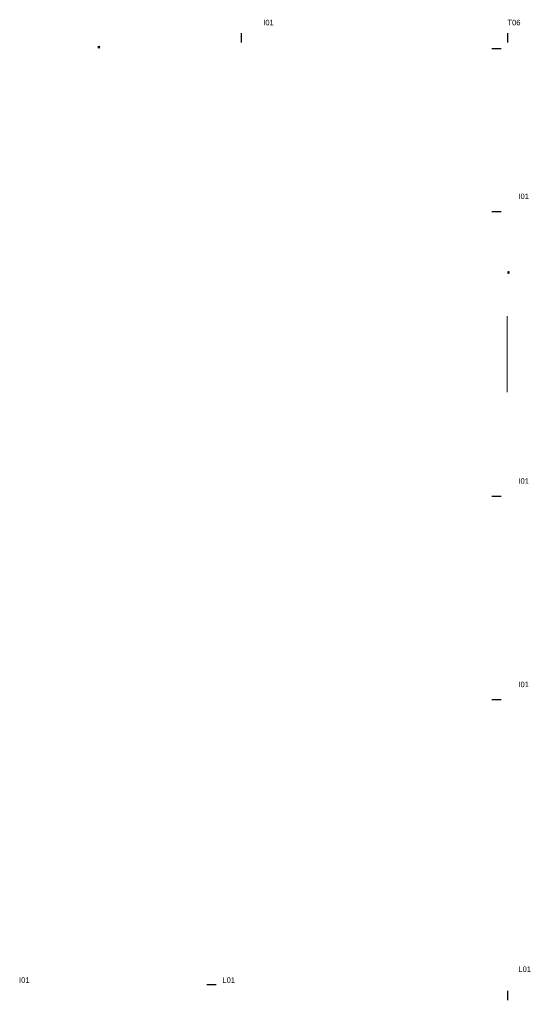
# Model space of a CAD drawing. Header units: inches. Extents: x 162 to 11993, y 18 to 332.
# Drawn here: x 3546.9 to 3622.2, y 39.5 to 185 of the extents above; entities that cross this region are included whole.
import ezdxf
from ezdxf.enums import TextEntityAlignment as Align

# ---------------------------------------------------------------- set-up
doc = ezdxf.new("R2010")
doc.units = ezdxf.units.IN
doc.header["$MEASUREMENT"] = 0
for name, color, linetype in [('DD2D_Geometry', 7, 'Continuous'), ('ENFASIS NEW', 7, 'Continuous'), ('Id Unión', 7, 'Continuous')]:
    doc.layers.add(name, color=color, linetype=linetype)
doc.styles.get("Standard").update_dxf_attribs({"font": 'stylu.ttf'})

# ---------------------------------------------------------------- blocks, each defined once
blk = doc.blocks.new('DD40102442AB')
at = {"color": 1}
for p, q in [((0.0035, -0.0035), (-0.0035, 0.0035)), ((0.0035, 0.0035), (-0.0035, -0.0035))]:
    blk.add_line(p, q, dxfattribs=at)
blk.add_point((0, 0))
blk.add_point((0, 0))
blk.add_point((0, 0), dxfattribs=at)
blk = doc.blocks.new('DD40102466AB')
at = {"color": 1}
for p, q in [((0.0035, -0.0035), (-0.0035, 0.0035)), ((0.0035, 0.0035), (-0.0035, -0.0035))]:
    blk.add_line(p, q, dxfattribs=at)
blk.add_point((0, 0))
blk.add_point((0, 0))
blk.add_point((0, 0), dxfattribs=at)
blk = doc.blocks.new('DD101036303D')
blk.add_line((0, 0.0175), (0, -0.0175))
blk = doc.blocks.new('SPACE_DD10103630')
blk.add_blockref('DD101036303D', (0, 0))
blk = doc.blocks.new('DD101024423D')
blk.add_line((0, 0.0175), (0, -0.0175))
blk = doc.blocks.new('SPACE_DD10102442')
blk.add_blockref('DD101024423D', (0, 0))
blk = doc.blocks.new('DD101042423D')
blk.add_line((0, 0.0175), (0, -0.0175))
blk = doc.blocks.new('SPACE_DD10104242')
blk.add_blockref('DD101042423D', (0, 0))
blk = doc.blocks.new('DD101030423D')
blk.add_line((0, 0.0175), (0, -0.0175))
blk = doc.blocks.new('SPACE_DD10103042')
blk.add_blockref('DD101030423D', (0, 0))
blk = doc.blocks.new('DD101024303D')
blk.add_line((0, 0.0175), (0, -0.0175))
blk = doc.blocks.new('SPACE_DD10102430')
blk.add_blockref('DD101024303D', (0, 0))
blk = doc.blocks.new('DD20154223')
blk.add_attdef('A', text='', height=0.03).set_placement((0.5285, 0.156, 0.012), align=Align.MIDDLE_CENTER)
blk = doc.blocks.new('DD20114206')
blk.add_attdef('A', text='', height=0.03).set_placement((0.5285, 0.076, 0.012), align=Align.MIDDLE_CENTER)
blk = doc.blocks.new('DD20154229')
blk.add_attdef('A', text='', height=0.03).set_placement((0.5285, 0.156, 0.012), align=Align.MIDDLE_CENTER)
blk = doc.blocks.new('DD20153005')
blk.add_attdef('A', text='', height=0.03).set_placement((0.376, 0.076, 0.012), align=Align.MIDDLE_CENTER)
blk = doc.blocks.new('DD20113024')
blk.add_attdef('A', text='', height=0.03).set_placement((0.376, 0.156, 0.012), align=Align.MIDDLE_CENTER)
blk = doc.blocks.new('DD20113012')
blk.add_attdef('A', text='', height=0.03).set_placement((0.376, 0.156, 0.012), align=Align.MIDDLE_CENTER)
blk = doc.blocks.new('DD20153023')
blk.add_attdef('A', text='', height=0.03).set_placement((0.376, 0.156, 0.012), align=Align.MIDDLE_CENTER)
blk = doc.blocks.new('DD20113006')
blk.add_attdef('A', text='', height=0.03).set_placement((0.376, 0.076, 0.012), align=Align.MIDDLE_CENTER)
blk = doc.blocks.new('DD20154205')
blk.add_attdef('A', text='', height=0.03).set_placement((0.5285, 0.076, 0.012), align=Align.MIDDLE_CENTER)
blk = doc.blocks.new('DD20114224')
blk.add_attdef('A', text='', height=0.03).set_placement((0.5285, 0.156, 0.012), align=Align.MIDDLE_CENTER)
blk = doc.blocks.new('DD20114212')
blk.add_attdef('A', text='', height=0.03).set_placement((0.5285, 0.156, 0.012), align=Align.MIDDLE_CENTER)
blk = doc.blocks.new('DD20153029')
blk.add_attdef('A', text='', height=0.03).set_placement((0.376, 0.156, 0.012), align=Align.MIDDLE_CENTER)
blk = doc.blocks.new('DD20154217')
blk.add_attdef('A', text='', height=0.03).set_placement((0.5285, 0.156, 0.012), align=Align.MIDDLE_CENTER)
blk = doc.blocks.new('DD20314212')
at = {"color": 0, "linetype": 'Continuous', "lineweight": 0}
for p, q in [((0.4935, 0.164, 0.012), (0.4935, 0.129, 0.012)), ((0.5635, 0.164, 0.012), (0.4935, 0.164, 0.012)), ((0.5635, 0.129, 0.012), (0.5635, 0.164, 0.012)), ((0.4935, 0.129, 0.012), (0.5635, 0.129, 0.012)), ((0.671, 0.1065, 0.012), (0.386, 0.1065, 0.012)), ((0.386, 0.1065, 0.012), (0.386, 0.0165, 0.012)), ((0.671, 0.0165, 0.012), (0.671, 0.1065, 0.012)), ((0.386, 0.0165, 0.012), (0.671, 0.0165, 0.012))]:
    blk.add_line(p, q, dxfattribs=at)
for centre, start, end in [((0.487, 0.1465, 0.012), 0, 180), ((0.57, 0.1465, 0.012), 0, 180), ((0.487, 0.1465, 0.012), 180, 0), ((0.57, 0.1465, 0.012), 180, 0)]:
    blk.add_arc(centre, 0.00159, start, end, dxfattribs=at)
blk.add_attdef('A', text='', height=0.03).set_placement((0.1483, 0.1978, 0.015), align=Align.MIDDLE_CENTER)
blk = doc.blocks.new('DD20152429')
blk.add_attdef('A', text='', height=0.03).set_placement((0.3, 0.156, 0.012), align=Align.MIDDLE_CENTER)
blk = doc.blocks.new('DD20112412')
blk.add_attdef('A', text='', height=0.03).set_placement((0.3, 0.156, 0.012), align=Align.MIDDLE_CENTER)
blk = doc.blocks.new('DD20153623')
blk.add_attdef('A', text='', height=0.03).set_placement((0.4525, 0.156, 0.012), align=Align.MIDDLE_CENTER)
blk = doc.blocks.new('DD20113606')
blk.add_attdef('A', text='', height=0.03).set_placement((0.4525, 0.076, 0.012), align=Align.MIDDLE_CENTER)
blk = doc.blocks.new('DD20153605')
blk.add_attdef('A', text='', height=0.03).set_placement((0.4525, 0.0721, 0.012), align=Align.MIDDLE_CENTER)
blk = doc.blocks.new('DD20113624')
blk.add_attdef('A', text='', height=0.03).set_placement((0.4525, 0.156, 0.012), align=Align.MIDDLE_CENTER)
blk = doc.blocks.new('DD80013014')
blk.add_attdef('A', text='', height=0.03).set_placement((0.3661, 0.1407, 0.009), align=Align.MIDDLE_CENTER)
blk = doc.blocks.new('DD80014214')
blk.add_attdef('A', text='', height=0.03).set_placement((0.5176, 0.1407, 0.009), align=Align.MIDDLE_CENTER)
blk = doc.blocks.new('DD80012414')
blk.add_attdef('A', text='', height=0.03).set_placement((0.3113, 0.1407, 0.009), align=Align.MIDDLE_CENTER)

msp = doc.modelspace()

# ---------------------------------------------------------------- block references
at = {"layer": 'DD2D_Geometry', "extrusion": (1.22465e-16, 1, 2.22045e-16)}
ref = msp.add_blockref('DD20114206', (-3579.37, 22.99, 183.44), dxfattribs=dict(at, xscale=39.3700787401575, yscale=39.3700787401575, zscale=39.3700787401575))
ref.add_attrib('A', 'TR0', dxfattribs={"layer": '0', "extrusion": (1.22465e-16, 1, 2.22045e-16), "height": 1.181}).set_placement((-3558.56, 25.98, 183.91), align=Align.MIDDLE_CENTER)
ref = msp.add_blockref('DD20154223', (-3579.37, 0, 183.44), dxfattribs=dict(at, xscale=39.3700787401575, yscale=39.3700787401575, zscale=39.3700787401575))
ref.add_attrib('A', 'S', dxfattribs={"layer": '0', "extrusion": (1.22465e-16, 1, 2.22045e-16), "height": 1.18}).set_placement((-3558.56, 6.14, 183.91), align=Align.MIDDLE_CENTER)
ref = msp.add_blockref('DD20113606', (-3615.39, 22.99, 183.44), dxfattribs=dict(at, xscale=39.3700787401575, yscale=39.3700787401575, zscale=39.3700787401575))
ref.add_attrib('A', 'TR0', dxfattribs={"layer": '0', "extrusion": (1.22465e-16, 1, 2.22045e-16), "height": 1.181}).set_placement((-3597.57, 25.98, 183.91), align=Align.MIDDLE_CENTER)
ref = msp.add_blockref('DD20153623', (-3615.39, 0, 183.44), dxfattribs=dict(at, xscale=39.3700787401575, yscale=39.3700787401575, zscale=39.3700787401575))
ref.add_attrib('A', 'S', dxfattribs={"layer": '0', "extrusion": (1.22465e-16, 1, 2.22045e-16), "height": 1.18}).set_placement((-3597.57, 6.14, 183.91), align=Align.MIDDLE_CENTER)
at = {"layer": 'DD2D_Geometry', "xscale": 39.3700787401575, "yscale": 39.3700787401575, "zscale": 39.3700787401575}
for name, p in [('SPACE_DD10103630', (3579.56, 182.32)), ('SPACE_DD10102430', (3618.82, 182.32)), ('SPACE_DD10103042', (3618.82, 41.06))]:
    msp.add_blockref(name, p, dxfattribs=at)
at = {"layer": 'DD2D_Geometry', "extrusion": (0, -1, 2.22045e-16)}
ref = msp.add_blockref('DD20154229', (3537.75, 0, -181.21), dxfattribs=dict(at, xscale=39.3700787401575, yscale=39.3700787401575, zscale=39.3700787401575))
ref.add_attrib('A', 'S', dxfattribs={"layer": '0', "extrusion": (0, -1, 2.22045e-16), "height": 1.18}).set_placement((3558.56, 6.14, -180.73), align=Align.MIDDLE_CENTER)
ref = msp.add_blockref('DD20113624', (3579.76, 5.2, -181.21), dxfattribs=dict(at, xscale=39.3700787401575, yscale=39.3700787401575, zscale=39.3700787401575))
ref.add_attrib('A', 'TR0', dxfattribs={"layer": '0', "extrusion": (0, -1, 2.22045e-16), "height": 1.181}).set_placement((3597.57, 11.34, -180.73), align=Align.MIDDLE_CENTER)
ref = msp.add_blockref('DD20153605', (3579.76, 0, -181.21), dxfattribs=dict(at, xscale=39.3700787401575, yscale=39.3700787401575, zscale=39.3700787401575))
ref.add_attrib('A', 'S', dxfattribs={"layer": '0', "extrusion": (0, -1, 2.22045e-16), "height": 1.18}).set_placement((3597.57, 2.84, -180.73), align=Align.MIDDLE_CENTER)
at = {"layer": 'DD2D_Geometry', "xscale": 39.3700787401575, "yscale": 39.3700787401575, "zscale": 39.3700787401575}
for name, p, rotation in [('SPACE_DD10102442', (3617.2, 180.71), 270), ('SPACE_DD10104242', (3617.2, 156.69), 270), ('SPACE_DD10103042', (3617.2, 114.68), 270), ('SPACE_DD10104242', (3617.2, 84.68), 270), ('SPACE_DD10103042', (3575.15, 42.68), 90)]:
    msp.add_blockref(name, p, dxfattribs=dict(at, rotation=rotation))
at = {"layer": 'DD2D_Geometry', "extrusion": (-1, 0, 2.22045e-16)}
ref = msp.add_blockref('DD20112412', (-180.51, 28.98, -3616.09), dxfattribs=dict(at, xscale=39.3700787401575, yscale=39.3700787401575, zscale=39.3700787401575))
ref.add_attrib('A', 'TR0', dxfattribs={"layer": '0', "extrusion": (-1, 0, 2.22045e-16), "height": 1.181}).set_placement((-168.7, 35.12, -3615.61), align=Align.MIDDLE_CENTER)
ref = msp.add_blockref('DD20152429', (-180.51, 0, -3616.09), dxfattribs=dict(at, xscale=39.3700787401575, yscale=39.3700787401575, zscale=39.3700787401575))
ref.add_attrib('A', 'S', dxfattribs={"layer": '0', "extrusion": (-1, 0, 2.22045e-16), "height": 1.18}).set_placement((-168.7, 6.14, -3615.61), align=Align.MIDDLE_CENTER)
ref = msp.add_blockref('DD80012414', (-180.71, 41.06, -3617.44), dxfattribs=dict(at, xscale=39.3700787401575, yscale=39.3700787401575, zscale=39.3700787401575))
ref.add_attrib('A', 'V', dxfattribs={"layer": '0', "extrusion": (-1, 0, 2.22045e-16), "height": 1.18}).set_placement((-168.45, 46.6, -3617.08), align=Align.MIDDLE_CENTER)
at = {"layer": 'DD2D_Geometry', "extrusion": (1, -1.22465e-16, 2.22045e-16)}
ref = msp.add_blockref('DD20112412', (156.89, 28.98, 3618.32), dxfattribs=dict(at, xscale=39.3700787401575, yscale=39.3700787401575, zscale=39.3700787401575))
ref.add_attrib('A', 'TR0', dxfattribs={"layer": '0', "extrusion": (1, -1.22465e-16, 2.22045e-16), "height": 1.181}).set_placement((168.7, 35.12, 3618.79), align=Align.MIDDLE_CENTER)
ref = msp.add_blockref('DD20152429', (156.89, 0, 3618.32), dxfattribs=dict(at, xscale=39.3700787401575, yscale=39.3700787401575, zscale=39.3700787401575))
ref.add_attrib('A', 'S', dxfattribs={"layer": '0', "extrusion": (1, -1.22465e-16, 2.22045e-16), "height": 1.18}).set_placement((168.7, 6.14, 3618.79), align=Align.MIDDLE_CENTER)
ref = msp.add_blockref('DD20314212', (114.88, 16.97, 3618.32), dxfattribs=dict(at, xscale=39.3700787401575, yscale=39.3700787401575, zscale=39.3700787401575))
ref.add_attrib('A', 'S', dxfattribs={"layer": '0', "extrusion": (1, -1.22465e-16, 2.22045e-16), "height": 1.18}).set_placement((120.72, 24.76, 3618.91), align=Align.MIDDLE_CENTER)
at = {"layer": 'DD2D_Geometry', "extrusion": (-1, 0, 2.22045e-16)}
ref = msp.add_blockref('DD20114224', (-156.49, 5.2, -3616.09), dxfattribs=dict(at, xscale=39.3700787401575, yscale=39.3700787401575, zscale=39.3700787401575))
ref.add_attrib('A', 'TR0', dxfattribs={"layer": '0', "extrusion": (-1, 0, 2.22045e-16), "height": 1.181}).set_placement((-135.69, 11.34, -3615.61), align=Align.MIDDLE_CENTER)
ref = msp.add_blockref('DD20114212', (-156.49, 28.98, -3616.09), dxfattribs=dict(at, xscale=39.3700787401575, yscale=39.3700787401575, zscale=39.3700787401575))
ref.add_attrib('A', 'TR0', dxfattribs={"layer": '0', "extrusion": (-1, 0, 2.22045e-16), "height": 1.181}).set_placement((-135.69, 35.12, -3615.61), align=Align.MIDDLE_CENTER)
ref = msp.add_blockref('DD80014214', (-156.69, 41.06, -3617.44), dxfattribs=dict(at, xscale=39.3700787401575, yscale=39.3700787401575, zscale=39.3700787401575))
ref.add_attrib('A', 'V', dxfattribs={"layer": '0', "extrusion": (-1, 0, 2.22045e-16), "height": 1.18}).set_placement((-136.31, 46.6, -3617.08), align=Align.MIDDLE_CENTER)
at = {"layer": 'DD2D_Geometry', "extrusion": (1, -1.22465e-16, 2.22045e-16)}
ref = msp.add_blockref('DD20114212', (114.88, 28.74, 3618.32), dxfattribs=dict(at, xscale=39.3700787401575, yscale=39.3700787401575, zscale=39.3700787401575))
ref.add_attrib('A', 'TR0', dxfattribs={"layer": '0', "extrusion": (1, -1.22465e-16, 2.22045e-16), "height": 1.181}).set_placement((135.69, 34.88, 3618.79), align=Align.MIDDLE_CENTER)
at = {"layer": 'DD2D_Geometry', "extrusion": (-1, 0, 2.22045e-16)}
ref = msp.add_blockref('DD20154205', (-156.49, 0, -3616.09), dxfattribs=dict(at, xscale=39.3700787401575, yscale=39.3700787401575, zscale=39.3700787401575))
ref.add_attrib('A', 'S', dxfattribs={"layer": '0', "extrusion": (-1, 0, 2.22045e-16), "height": 1.18}).set_placement((-135.69, 2.99, -3615.61), align=Align.MIDDLE_CENTER)
at = {"layer": 'DD2D_Geometry', "extrusion": (1, -1.22465e-16, 2.22045e-16)}
ref = msp.add_blockref('DD20154217', (114.88, 0, 3618.32), dxfattribs=dict(at, xscale=39.3700787401575, yscale=39.3700787401575, zscale=39.3700787401575))
ref.add_attrib('A', 'S', dxfattribs={"layer": '0', "extrusion": (1, -1.22465e-16, 2.22045e-16), "height": 1.18}).set_placement((135.69, 6.14, 3618.79), align=Align.MIDDLE_CENTER)
at = {"layer": 'DD2D_Geometry', "extrusion": (-1, 0, 2.22045e-16)}
ref = msp.add_blockref('DD20113012', (-114.49, 22.99, -3616.09), dxfattribs=dict(at, xscale=39.3700787401575, yscale=39.3700787401575, zscale=39.3700787401575))
ref.add_attrib('A', 'TR0', dxfattribs={"layer": '0', "extrusion": (-1, 0, 2.22045e-16), "height": 1.181}).set_placement((-99.68, 29.13, -3615.61), align=Align.MIDDLE_CENTER)
ref = msp.add_blockref('DD20113006', (-114.49, 34.76, -3616.09), dxfattribs=dict(at, xscale=39.3700787401575, yscale=39.3700787401575, zscale=39.3700787401575))
ref.add_attrib('A', 'TR0', dxfattribs={"layer": '0', "extrusion": (-1, 0, 2.22045e-16), "height": 1.181}).set_placement((-99.68, 37.76, -3615.61), align=Align.MIDDLE_CENTER)
ref = msp.add_blockref('DD80013014', (-114.68, 41.06, -3617.44), dxfattribs=dict(at, xscale=39.3700787401575, yscale=39.3700787401575, zscale=39.3700787401575))
ref.add_attrib('A', 'V', dxfattribs={"layer": '0', "extrusion": (-1, 0, 2.22045e-16), "height": 1.18}).set_placement((-100.27, 46.6, -3617.08), align=Align.MIDDLE_CENTER)
at = {"layer": 'DD2D_Geometry', "extrusion": (1, -1.22465e-16, 2.22045e-16)}
ref = msp.add_blockref('DD20113012', (84.88, 28.98, 3618.32), dxfattribs=dict(at, xscale=39.3700787401575, yscale=39.3700787401575, zscale=39.3700787401575))
ref.add_attrib('A', 'TR0', dxfattribs={"layer": '0', "extrusion": (1, -1.22465e-16, 2.22045e-16), "height": 1.181}).set_placement((99.68, 35.12, 3618.79), align=Align.MIDDLE_CENTER)
at = {"layer": 'DD2D_Geometry', "extrusion": (-1, 0, 2.22045e-16)}
ref = msp.add_blockref('DD20153023', (-114.49, 0, -3616.09), dxfattribs=dict(at, xscale=39.3700787401575, yscale=39.3700787401575, zscale=39.3700787401575))
ref.add_attrib('A', 'S', dxfattribs={"layer": '0', "extrusion": (-1, 0, 2.22045e-16), "height": 1.18}).set_placement((-99.68, 6.14, -3615.61), align=Align.MIDDLE_CENTER)
at = {"layer": 'DD2D_Geometry', "extrusion": (1, -1.22465e-16, 2.22045e-16)}
ref = msp.add_blockref('DD20153029', (84.88, 0, 3618.32), dxfattribs=dict(at, xscale=39.3700787401575, yscale=39.3700787401575, zscale=39.3700787401575))
ref.add_attrib('A', 'S', dxfattribs={"layer": '0', "extrusion": (1, -1.22465e-16, 2.22045e-16), "height": 1.18}).set_placement((99.68, 6.14, 3618.79), align=Align.MIDDLE_CENTER)
at = {"layer": 'DD2D_Geometry', "extrusion": (-1, 0, 2.22045e-16)}
ref = msp.add_blockref('DD20114224', (-84.49, 5.2, -3616.09), dxfattribs=dict(at, xscale=39.3700787401575, yscale=39.3700787401575, zscale=39.3700787401575))
ref.add_attrib('A', 'TR0', dxfattribs={"layer": '0', "extrusion": (-1, 0, 2.22045e-16), "height": 1.181}).set_placement((-63.68, 11.34, -3615.61), align=Align.MIDDLE_CENTER)
ref = msp.add_blockref('DD20114212', (-84.49, 28.98, -3616.09), dxfattribs=dict(at, xscale=39.3700787401575, yscale=39.3700787401575, zscale=39.3700787401575))
ref.add_attrib('A', 'TR0', dxfattribs={"layer": '0', "extrusion": (-1, 0, 2.22045e-16), "height": 1.181}).set_placement((-63.68, 35.12, -3615.61), align=Align.MIDDLE_CENTER)
ref = msp.add_blockref('DD20154205', (-84.49, 0, -3616.09), dxfattribs=dict(at, xscale=39.3700787401575, yscale=39.3700787401575, zscale=39.3700787401575))
ref.add_attrib('A', 'S', dxfattribs={"layer": '0', "extrusion": (-1, 0, 2.22045e-16), "height": 1.18}).set_placement((-63.68, 2.99, -3615.61), align=Align.MIDDLE_CENTER)
ref = msp.add_blockref('DD80014214', (-84.68, 41.06, -3617.44), dxfattribs=dict(at, xscale=39.3700787401575, yscale=39.3700787401575, zscale=39.3700787401575))
ref.add_attrib('A', 'V', dxfattribs={"layer": '0', "extrusion": (-1, 0, 2.22045e-16), "height": 1.18}).set_placement((-64.3, 46.6, -3617.08), align=Align.MIDDLE_CENTER)
at = {"layer": 'DD2D_Geometry', "extrusion": (1, -1.22465e-16, 2.22045e-16)}
ref = msp.add_blockref('DD20114224', (42.87, 5.2, 3618.32), dxfattribs=dict(at, xscale=39.3700787401575, yscale=39.3700787401575, zscale=39.3700787401575))
ref.add_attrib('A', 'TR0', dxfattribs={"layer": '0', "extrusion": (1, -1.22465e-16, 2.22045e-16), "height": 1.181}).set_placement((63.68, 11.34, 3618.79), align=Align.MIDDLE_CENTER)
ref = msp.add_blockref('DD20114212', (42.87, 28.98, 3618.32), dxfattribs=dict(at, xscale=39.3700787401575, yscale=39.3700787401575, zscale=39.3700787401575))
ref.add_attrib('A', 'TR0', dxfattribs={"layer": '0', "extrusion": (1, -1.22465e-16, 2.22045e-16), "height": 1.181}).set_placement((63.68, 35.12, 3618.79), align=Align.MIDDLE_CENTER)
ref = msp.add_blockref('DD20154205', (42.87, 0, 3618.32), dxfattribs=dict(at, xscale=39.3700787401575, yscale=39.3700787401575, zscale=39.3700787401575))
ref.add_attrib('A', 'S', dxfattribs={"layer": '0', "extrusion": (1, -1.22465e-16, 2.22045e-16), "height": 1.18}).set_placement((63.68, 2.99, 3618.79), align=Align.MIDDLE_CENTER)
at = {"layer": 'DD2D_Geometry', "extrusion": (-1, 1.22465e-16, 2.22045e-16)}
ref = msp.add_blockref('DD20113024', (-72.48, 5.2, -3574.04), dxfattribs=dict(at, xscale=39.3700787401575, yscale=39.3700787401575, zscale=39.3700787401575))
ref.add_attrib('A', 'TR0', dxfattribs={"layer": '0', "extrusion": (-1, 1.22465e-16, 2.22045e-16), "height": 1.181}).set_placement((-57.68, 11.34, -3573.57), align=Align.MIDDLE_CENTER)
ref = msp.add_blockref('DD20113012', (-72.48, 28.98, -3574.04), dxfattribs=dict(at, xscale=39.3700787401575, yscale=39.3700787401575, zscale=39.3700787401575))
ref.add_attrib('A', 'TR0', dxfattribs={"layer": '0', "extrusion": (-1, 1.22465e-16, 2.22045e-16), "height": 1.181}).set_placement((-57.68, 35.12, -3573.57), align=Align.MIDDLE_CENTER)
at = {"layer": 'DD2D_Geometry', "extrusion": (1, 0, 2.22045e-16)}
ref = msp.add_blockref('DD20113012', (42.87, 22.99, 3576.27), dxfattribs=dict(at, xscale=39.3700787401575, yscale=39.3700787401575, zscale=39.3700787401575))
ref.add_attrib('A', 'TR0', dxfattribs={"layer": '0', "extrusion": (1, 0, 2.22045e-16), "height": 1.181}).set_placement((57.68, 29.13, 3576.74), align=Align.MIDDLE_CENTER)
ref = msp.add_blockref('DD20113006', (42.87, 34.76, 3576.27), dxfattribs=dict(at, xscale=39.3700787401575, yscale=39.3700787401575, zscale=39.3700787401575))
ref.add_attrib('A', 'TR0', dxfattribs={"layer": '0', "extrusion": (1, 0, 2.22045e-16), "height": 1.181}).set_placement((57.68, 37.76, 3576.74), align=Align.MIDDLE_CENTER)
at = {"layer": 'DD2D_Geometry', "extrusion": (-1, 1.22465e-16, 2.22045e-16)}
ref = msp.add_blockref('DD20153005', (-72.48, 0, -3574.04), dxfattribs=dict(at, xscale=39.3700787401575, yscale=39.3700787401575, zscale=39.3700787401575))
ref.add_attrib('A', 'S', dxfattribs={"layer": '0', "extrusion": (-1, 1.22465e-16, 2.22045e-16), "height": 1.18}).set_placement((-57.68, 2.99, -3573.57), align=Align.MIDDLE_CENTER)
at = {"layer": 'DD2D_Geometry', "extrusion": (1, 0, 2.22045e-16)}
ref = msp.add_blockref('DD80013014', (42.68, 41.06, 3574.92), dxfattribs=dict(at, xscale=39.3700787401575, yscale=39.3700787401575, zscale=39.3700787401575))
ref.add_attrib('A', 'V', dxfattribs={"layer": '0', "extrusion": (1, 0, 2.22045e-16), "height": 1.18}).set_placement((57.09, 46.6, 3575.27), align=Align.MIDDLE_CENTER)
ref = msp.add_blockref('DD20153023', (42.87, 0, 3576.27), dxfattribs=dict(at, xscale=39.3700787401575, yscale=39.3700787401575, zscale=39.3700787401575))
ref.add_attrib('A', 'S', dxfattribs={"layer": '0', "extrusion": (1, 0, 2.22045e-16), "height": 1.18}).set_placement((57.68, 6.14, 3576.74), align=Align.MIDDLE_CENTER)
at = {"layer": 'DD2D_Geometry', "extrusion": (1.22465e-16, 1, 2.22045e-16)}
ref = msp.add_blockref('DD20113024', (-3573.34, 5.2, 42.18), dxfattribs=dict(at, xscale=39.3700787401575, yscale=39.3700787401575, zscale=39.3700787401575))
ref.add_attrib('A', 'TR0', dxfattribs={"layer": '0', "extrusion": (1.22465e-16, 1, 2.22045e-16), "height": 1.181}).set_placement((-3558.54, 11.34, 42.65), align=Align.MIDDLE_CENTER)
ref = msp.add_blockref('DD20113012', (-3573.34, 28.98, 42.18), dxfattribs=dict(at, xscale=39.3700787401575, yscale=39.3700787401575, zscale=39.3700787401575))
ref.add_attrib('A', 'TR0', dxfattribs={"layer": '0', "extrusion": (1.22465e-16, 1, 2.22045e-16), "height": 1.181}).set_placement((-3558.54, 35.12, 42.65), align=Align.MIDDLE_CENTER)
ref = msp.add_blockref('DD20153005', (-3573.34, 0, 42.18), dxfattribs=dict(at, xscale=39.3700787401575, yscale=39.3700787401575, zscale=39.3700787401575))
ref.add_attrib('A', 'S', dxfattribs={"layer": '0', "extrusion": (1.22465e-16, 1, 2.22045e-16), "height": 1.18}).set_placement((-3558.54, 2.99, 42.65), align=Align.MIDDLE_CENTER)
at = {"layer": 'DD2D_Geometry', "extrusion": (0, -1, 2.22045e-16)}
ref = msp.add_blockref('DD80013014', (3543.54, 41.06, -41.3), dxfattribs=dict(at, xscale=39.3700787401575, yscale=39.3700787401575, zscale=39.3700787401575))
ref.add_attrib('A', 'V', dxfattribs={"layer": '0', "extrusion": (0, -1, 2.22045e-16), "height": 1.18}).set_placement((3557.95, 46.6, -40.94), align=Align.MIDDLE_CENTER)
ref = msp.add_blockref('DD20113012', (3543.74, 22.99, -39.95), dxfattribs=dict(at, xscale=39.3700787401575, yscale=39.3700787401575, zscale=39.3700787401575))
ref.add_attrib('A', 'TR0', dxfattribs={"layer": '0', "extrusion": (0, -1, 2.22045e-16), "height": 1.181}).set_placement((3558.54, 29.13, -39.47), align=Align.MIDDLE_CENTER)
ref = msp.add_blockref('DD20113006', (3543.74, 34.76, -39.95), dxfattribs=dict(at, xscale=39.3700787401575, yscale=39.3700787401575, zscale=39.3700787401575))
ref.add_attrib('A', 'TR0', dxfattribs={"layer": '0', "extrusion": (0, -1, 2.22045e-16), "height": 1.181}).set_placement((3558.54, 37.76, -39.47), align=Align.MIDDLE_CENTER)
ref = msp.add_blockref('DD20153023', (3543.74, 0, -39.95), dxfattribs=dict(at, xscale=39.3700787401575, yscale=39.3700787401575, zscale=39.3700787401575))
ref.add_attrib('A', 'S', dxfattribs={"layer": '0', "extrusion": (0, -1, 2.22045e-16), "height": 1.18}).set_placement((3558.54, 6.14, -39.47), align=Align.MIDDLE_CENTER)
at = {"layer": 'ENFASIS NEW', "xscale": 39.3700787401575, "yscale": 39.3700787401575, "zscale": 39.3700787401575}
msp.add_blockref('DD40102442AB', (3558.56, 180.97), dxfattribs=at)
at = {"layer": 'ENFASIS NEW', "xscale": 39.3700787401575, "yscale": 39.3700787401575, "zscale": 39.3700787401575, "rotation": 90}
msp.add_blockref('DD40102466AB', (3618.95, 147.71), dxfattribs=at)

# ---------------------------------------------------------------- texts
at = {"layer": 'Id Unión'}
for s, p in [('I01', (3582.8, 184.19)), ('T06', (3618.83, 184.19)), ('I01', (3620.44, 158.56)), ('I01', (3620.44, 116.55)), ('I01', (3620.44, 86.55)), ('L01', (3620.44, 44.54)), ('I01', (3546.78, 42.93)), ('L01', (3576.78, 42.93))]:
    msp.add_text(s, height=0.807, dxfattribs=at).set_placement(p)

doc.saveas('drawing.dxf')
